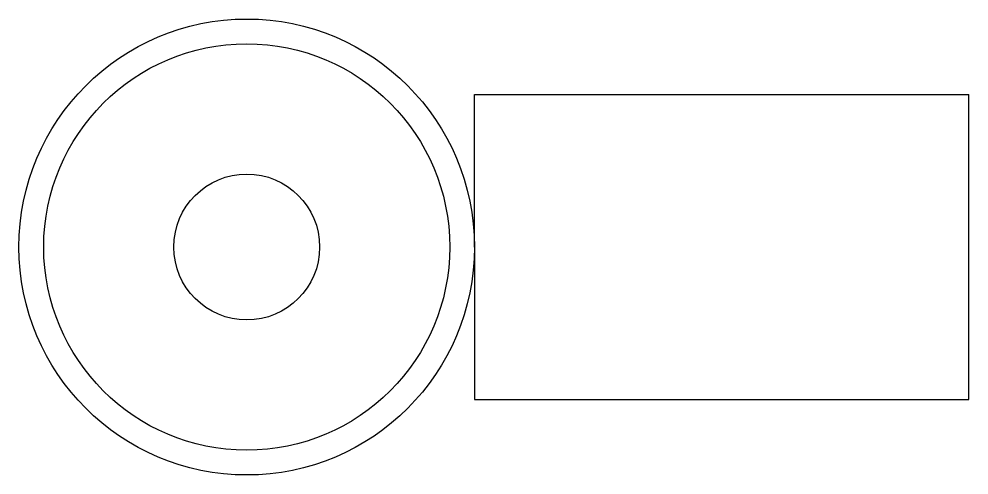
# Model space of a CAD drawing. Header units: millimetres. Extents: x -15418 to 43885, y -27590 to 23052.
# Drawn here: x 7454.34 to 7490.84, y 17190.57 to 17208.07 of the extents above; entities that cross this region are included whole.
import ezdxf

# ---------------------------------------------------------------- set-up
doc = ezdxf.new("R2010")
doc.units = ezdxf.units.MM
doc.header["$LTSCALE"] = 0.5
doc.layers.add('Layer2', color=2, linetype='Continuous')

msp = doc.modelspace()

# ---------------------------------------------------------------- linework, layer by layer
at = {"layer": 'Layer2', "transparency": 33554661}
for p, q in [((7471.8421, 17205.1705), (7490.8421, 17205.1705)), ((7471.8421, 17199.3205), (7471.8421, 17205.1705)), ((7471.8421, 17205.1705), (7490.8421, 17205.1705)), ((7490.8421, 17193.4705), (7490.8421, 17205.1705)), ((7490.8421, 17193.4705), (7490.8421, 17205.1705)), ((7471.8421, 17199.3205), (7471.8421, 17193.4705)), ((7471.8421, 17193.4705), (7490.8421, 17193.4705))]:
    msp.add_line(p, q, dxfattribs=at)
for radius in [8.75, 7.8, 2.8]:
    msp.add_circle((7463.0921, 17199.3205), radius, dxfattribs=at)

doc.saveas('drawing.dxf')
